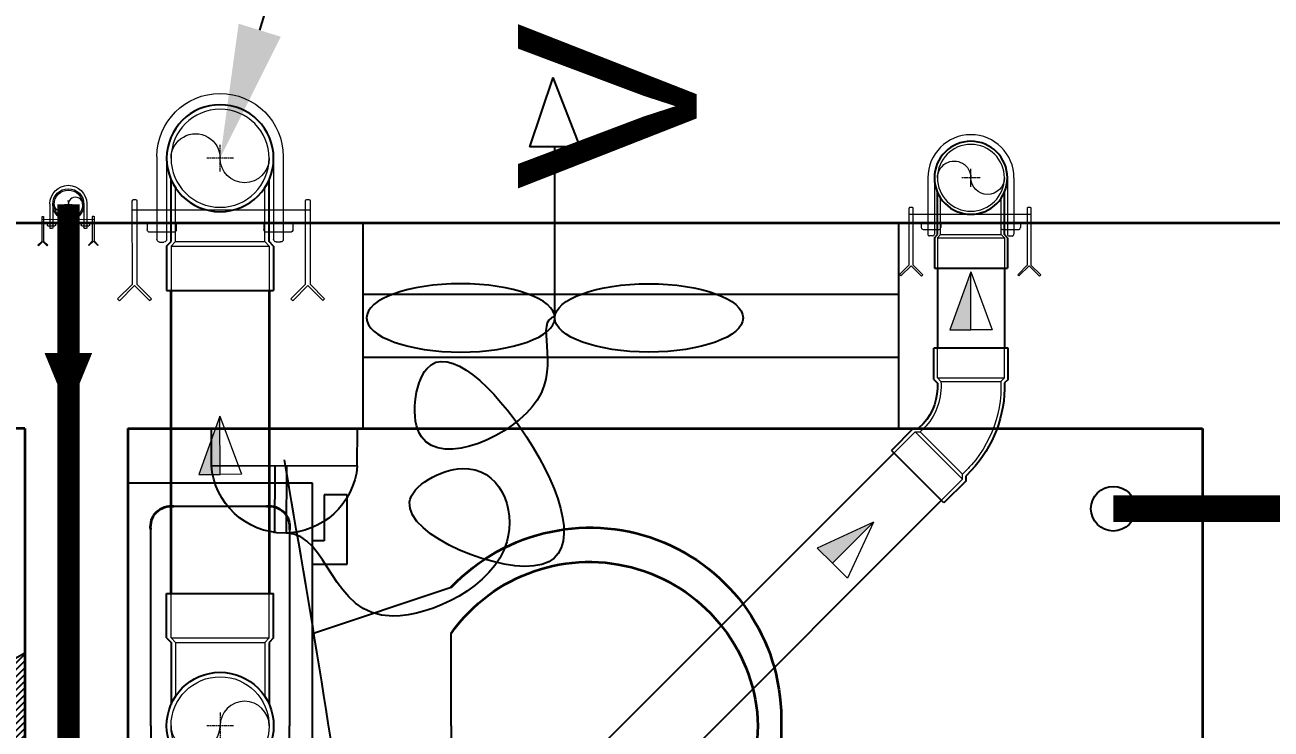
# Model space of a CAD drawing. Extents: x 3550807 to 4078732, y -628171 to -515859.
# Drawn here: x 3729905 to 3731299, y -591543 to -590754 of the extents above; entities that cross this region are included whole.
import ezdxf
from ezdxf import colors
from ezdxf.entities.mleader import LeaderData, LeaderLine
from ezdxf.math import Vec2, Vec3

# ---------------------------------------------------------------- set-up
doc = ezdxf.new("R2010")
doc.units = 0
doc.header["$LTSCALE"] = 6
doc.header["$MEASUREMENT"] = 0
doc.linetypes.add('CENTER2', pattern=[1.125, 0.75, -0.125, 0.125, -0.125])
doc.layers.get('0').update_dxf_attribs({"linetype": 'CONTINUOUS'})
for name, color, linetype in [('ELE-EXHAUST FAN', 10, 'CONTINUOUS'), ('ELE-TEL POINT', 4, 'CONTINUOUS'), ('JOINERY', 7, 'CONTINUOUS'), ('MEP_HVAC_DRAIN_PIPE', 7, 'CONTINUOUS'), ('MEP_HVAC_TEXT', 7, 'CONTINUOUS'), ('phe-text', 1, 'CONTINUOUS'), ('PL- WASTE PIPE', 6, 'CONTINUOUS'), ('PL-SOIL PIPE', 1, 'CONTINUOUS'), ('Window', 161, 'CONTINUOUS')]:
    doc.layers.add(name, color=color, linetype=linetype)
doc.layers.add('ELE-LIGHTING WIRING', color=7, linetype='CONTINUOUS', true_color=0x63d7b6)
for name, color, linetype, lineweight in [('PHE-SP', 1, 'CONTINUOUS', 0), ('PL-CLAMP', 211, 'CONTINUOUS', 13), ('PL-SOFT  WATER SUPPLY PIPE', 162, 'CONTINUOUS', 9), ('PL-WATER PIPE CLAMP', 6, 'CONTINUOUS', 9), ('PL-WATER PIPING', 1, 'CONTINUOUS', 9), ('WALL', 10, 'CONTINUOUS', 35)]:
    doc.layers.add(name, color=color, linetype=linetype, lineweight=lineweight)
doc.styles.add('ARIAL', font='arial.ttf')
doc.styles.get("Standard").update_dxf_attribs({"font": 'SIMPLEX'})

# ---------------------------------------------------------------- blocks, each defined once
blk = doc.blocks.new('rhej')
at = {"color": 8, "lineweight": 25}
for p, q in [((310.4349324293435, 279.3768700971268), (310.4348085150123, -263.7265781788155)), ((517.3314841538668, 279.3768228916451), (310.4349324293435, 279.3768700971268)), ((517.3314221967012, 7.825098753906786), (517.3314841538668, 279.3768228916451)), ((271.6415841020644, 266.4457795582712), (297.5036530680954, 266.445785459131)), ((271.6416018046439, 188.8595726615749), (271.6415841020644, 266.4457795582712)), ((297.5036530680954, 266.445785459131), (297.5036648698151, 214.7216475275345)), ((465.6071042940021, 253.5147893307731), (362.1588284317404, 253.5147657277994)), ((336.2967653665692, 227.6526908613741), (336.2968155220151, 7.825104654766619)), ((491.4692293163389, 7.825140058528632), (491.469179160893, 227.6527262656018)), ((297.5036648698151, 214.7216475275345), (310.4346993528306, 214.7216504779644)), ((310.4347052536905, 188.859581512399), (271.6416018046439, 188.8595726615749)), ((310.43472295627, 111.2733746152371), (155.2622973602265, 162.9974771426059)), ((155.2623327653855, 7.825063349679112), (155.2623091619462, 111.2733392114751)), ((155.2623327653855, 7.825063349679112), (155.2623563669622, -95.62321251258254)), ((336.2968656793237, -212.0024815527722), (336.2968155220151, 7.825104654766619)), ((491.4692293163389, 7.825140058528632), (491.4692794717848, -212.0024461485445)), ((517.3313602395356, -263.7266253838316), (517.3314221967012, 7.825098753906786)), ((310.4347701594234, -95.6231771078892), (155.2623681686819, -147.3473504437134)), ((310.4347878620028, -173.2093840050511), (271.6416844148189, -173.2093928558752)), ((271.6416844148189, -173.2093928558752), (271.6417021173984, -250.7955997525714)), ((297.5037592798471, -199.0714559205808), (310.4347937628627, -199.0714529706165)), ((297.5037710815668, -250.7955938517116), (297.5037592798471, -199.0714559205808)), ((271.6417021173984, -250.7955997525714), (297.5037710815668, -250.7955938517116)), ((465.6072164084762, -237.8645210149698), (362.1589405443519, -237.8645446174778)), ((310.4348085150123, -263.7265781788155), (517.3313602395356, -263.7266253838316))]:
    blk.add_line(p, q, dxfattribs=at)
at = {"color": 8, "extrusion": (0, 0, -1)}
for centre, major_axis, ratio, start_param, end_param in [((358.9260749742389, 230.8854546449147), (-16.16379353361566, -16.16379353361566), 0.9999999999947716, 0.6435009217413419, 2.49809131048703), ((468.8398680780083, 230.8854797231033), (16.16379353359187, -16.16379353359188), 0.9999999999824738, 3.78509357522296, 5.639683929383223), ((-3.572553396224976e-06, 15.65005585085601), (151.3573559173927, -151.3573559173928), 0.9999999999988257, 2.319631910710375, 4.738538732067624), ((0.8605287820100784, 2.298117690719664), (-133.6346114750442, -133.6346114750442), 0.9999999999995898, 0.8146628454789208, 3.312379633784075), ((0, 0), (-151.3573559175241, -151.357355917524), 0.9999999999989088, 4.686238771681138, 7.10514559364043), ((0.8605262599885464, 13.35193855222315), (-133.6346114750661, -133.634611475066), 0.9999999999990589, 4.541601543372351, 7.039318332189226), ((358.9261767622083, -215.2352350102738), (-16.1637935335631, -16.16379353356309), 0.999999999993544, -0.9272954400972422, 0.9272949490100437), ((468.8399698641151, -215.2352099320851), (16.16379353372204, -16.16379353372205), 0.9999999999849363, 5.355889901937027, 7.210480256161168)]:
    blk.add_ellipse(centre, major_axis=major_axis, ratio=ratio, start_param=start_param, end_param=end_param, dxfattribs=at)
blk = doc.blocks.new('A$C44D17E71')
at = {"layer": 'ELE-EXHAUST FAN', "color": 1}
for p, q in [((-13.29599733809255, 0.7159641550460947), (-9.753207352478512, 2.099846774310208)), ((-9.753207352478512, 2.099846774310208), (-9.753207352328673, -0.4807560357785405)), ((-13.29599733809255, 0.7159641550460947), (-9.753207352328673, -0.4807560357785405)), ((-0.9728406073775204, 0.8095453698751953), (-9.753207352478512, 0.8095453698751953)), ((6.624894357317842, -9.319243077637587), (4.708301747763088, -9.310921312920549)), ((4.708301747549129, -9.31092131185462), (4.708301747527756, -16.79750919255232)), ((6.592107783299824, -16.80575916425325), (6.624894357082511, -9.319243076573478)), ((6.608972073030898, -12.95495190956128), (10.06662593766994, -12.97009441677576)), ((6.606356718972009, -13.55214423543978), (10.06401058358968, -13.56728674265971)), ((6.592107783299824, -16.80575916425325), (4.708301747527756, -16.79743739952348))]:
    blk.add_line(p, q, dxfattribs=at)
blk.add_ellipse((-0.9728406073561473, 5.636987982185019), major_axis=(-4.194098581760904e-11, -4.827442612307142), ratio=0.3635497343302502, dxfattribs=at)
at = {"layer": 'ELE-EXHAUST FAN', "color": 1, "extrusion": (0, 0, -1)}
blk.add_ellipse((-0.9728406073561473, -4.017897242429171), major_axis=(-4.194039462639472e-11, 4.827442612307142), ratio=0.3635497343302502, dxfattribs=at)
blk.add_ellipse((6.311101380334847, -13.0611986838426), major_axis=(0.01644494446120371, 3.755053575657497), ratio=0.9999999968774386, start_param=0.07928288612717244, end_param=3.06230976746262, dxfattribs=at)
at = {"layer": 'ELE-EXHAUST FAN', "color": 1}
blk.add_open_spline([(-1.040462210238502, 0.8131301081702986), (-0.794110476796277, -0.2959092840810627), (3.443820170653225, 2.503108630342467), (7.593877717068608, -7.044175584480399), (-0.9620381850488684, -5.976623083626691), (5.220079382851281, 0.4063643747449532), (14.26886167446287, 3.094036723225145), (9.160937442755994, -9.394371721256903), (5.4319324894484, -2.528912989344462), (11.72688167262936, 0.02392873297139886), (16.82435437684603, -10.78942685045513), (10.13837529740211, -10.70616108024435), (10.06508547398614, -12.97008767044419)], degree=3, knots=[0, 0, 0, 0, 6.261698984633693, 12.35289337727386, 15.78723858549406, 21.85874170938161, 28.75275539672618, 35.67821749018282, 39.22549451667553, 45.35410703231142, 53.69387849876626, 67.42145290315356, 67.42145290315356, 67.42145290315356, 67.42145290315356], dxfattribs=at)
blk = doc.blocks.new('tel')
at = {"layer": 'ELE-TEL POINT', "ltscale": 30}
h = blk.add_hatch(dxfattribs=at)
h.set_pattern_fill('ANSI31', color=4, scale=19.02538721664727, angle=1.842772815317326e-14, style=0)
h.set_pattern_definition([(45.00000000000005, (-98.62586017362776, 0.1843474022112787), (-42.71321250200187, 42.71321250200188), [])])
h.paths.add_polyline_path([(-98.62586017362776, 0.1843474022112787), (839.5717295827928, 1653.867201885411), (1777.769319346301, -3.322933307241316)])
at = {"layer": 'ELE-TEL POINT', "color": 4, "ltscale": 30}
for p, q in [((-98.62586017362776, 0.1843474022112787), (839.5717295827928, 1653.867201885411)), ((839.5717295827928, 1653.867201885411), (1777.769319346301, -3.322933307241316)), ((1777.769319346301, -3.322933307241316), (-98.62586017362776, 0.1843474022112787))]:
    blk.add_line(p, q, dxfattribs=at)
at = {"layer": 'ELE-TEL POINT', "color": 4, "ltscale": 12}
for p, q in [((275.5649257548229, 1648.43990473828), (275.0968232608537, 1398.005072778664)), ((1403.554303520788, 1646.331513375854), (1403.086201033906, 1395.896681418231))]:
    blk.add_line(p, q, dxfattribs=at)
at = {"layer": 'ELE-TEL POINT', "color": 4, "linetype": 'Continuous', "ltscale": 12}
blk.add_line((275.5649257548229, 1648.43990473828), (1403.554303520788, 1646.331513375854), dxfattribs=at)
at = {"layer": 'ELE-TEL POINT', "color": 4, "ltscale": 30, "const_width": 95.12693608323836}
for points in [[(227.467425296497, 1362.73256123067, 1), (322.5943613797333, 1362.73256123067, 1)], [(1355.45680306955, 1360.624169870459, 1), (1450.583739152786, 1360.624169870459, 1)]]:
    blk.add_lwpolyline(points, format="xyb", close=True, dxfattribs=at)
blk = doc.blocks.new('clamp')
at = {"layer": 'PL-CLAMP'}
for p, q in [((156.2435930851665, 205.7829250434194), (161.1938547078047, 205.7829250434194)), ((163.1938547078338, 185.7010720262084), (163.1938547078338, 203.7829250434194)), ((105.410400617477, 198.4223073759828), (168.5933547500048, 198.4223073759828)), ((105.4194071475234, 191.061689693645), (168.5933547500048, 191.061689693645)), ((170.5933547500339, 196.4223073759828), (170.5933547500339, 193.0616897234473)), ((156.2439709785853, 183.7010720261939), (161.1938547078047, 183.7010720261939)), ((156.2451165500555, 116.7600894758258), (161.1953781727519, 116.7600894758258)), ((163.1953781727519, 96.67823645860028), (163.1953781727519, 114.7600894758258)), ((105.4395805779371, 109.3994718083892), (168.594878304359, 109.3994718083892)), ((170.594878304359, 107.3994718083892), (170.594878304359, 104.0388541409526)), ((105.410400617477, 102.0388344714198), (168.594878304359, 102.0388541260514)), ((156.2454944435325, 94.67823645861483), (161.1953781727519, 94.67823645861483))]:
    blk.add_line(p, q, dxfattribs=at)
for points in [[(138.4495001331173, 216.4782889524255, -0.4142135623730951), (139.4494830265551, 217.4783060887608), (203.0525380793722, 217.4783060887608), (214.0287283745938, 228.4483454910244), (215.442966125761, 227.0341561360489), (203.8813840006806, 215.477935905318), (215.3198989716411, 204.0455645558561), (213.9057096329861, 202.6313268032993), (203.0092255945979, 213.4783060589585), (139.4495514824896, 213.4783060589585, -0.4142135623730951), (138.449534316381, 214.4782889673266), (138.4495001331173, 216.4782889524255)], [(138.4495001319614, 84.33570991845465, -0.4142135623730951), (139.4494830253992, 85.33572705479003), (203.0525380782163, 85.33572705479003), (214.0287283734379, 96.3057664570536), (215.4429661246051, 94.89157710207816), (203.8813839995248, 83.33535687134726), (215.3198989704852, 71.90298552188533), (213.9057096318302, 70.48874776932853), (203.009225593442, 81.3357270249877), (139.4495514813337, 81.3357270249877, -0.4142135623730951), (138.4495343152252, 82.33570993335582), (138.4495001319614, 84.33570991845465)]]:
    blk.add_lwpolyline(points, format="xyb", dxfattribs=at)
for points in [[(146.2457227590952, 81.33584335835315), (146.2433929625716, 217.4784224072251)], [(156.2457227888975, 81.3360144832883), (156.2433929327693, 217.4785935470615)]]:
    blk.add_lwpolyline(points, dxfattribs=at)
for centre, radius, start, end in [((161.1938547078047, 203.7829250434194), 2, 0, 90), ((105.410400617477, 150.2305709013496), 48.19173645431874, 90, 270), ((168.5933547500048, 196.4223073759828), 2, 0, 90), ((168.5933547500048, 193.0616897234473), 2, 270, 0), ((161.1938547078047, 185.7010720262084), 2, 270, 0), ((161.1953781727519, 114.7600894758258), 2, 0, 90), ((168.594878304359, 107.3994718083892), 2, 0, 90), ((161.1953781727519, 96.67823645860028), 2, 270, 0), ((168.594878304359, 104.0388541409526), 2, 270, 0)]:
    blk.add_arc(centre, radius, start, end, dxfattribs=at)
blk = doc.blocks.new('RISER UP 100')
at = {"color": 0, "linetype": 'Continuous'}
for p, q in [((-98.49999999981087, 60.00000000035834), (-148.4999999998108, 60.00000000054024)), ((-148.5000000002183, -59.99999999945976), (-148.4999999998108, 60.00000000054024)), ((-98.49999999976716, 60.00000000035834), (-93.49999999977443, 55.00000000034014)), ((-93.49999999983265, 55.00000000036925), (-23.97915761637705, 55.00000000011461)), ((-98.50000000020373, -59.99999999964166), (-93.50000000016735, -54.99999999965986)), ((-93.50000000022557, -54.99999999968895), (-23.97915761678451, -54.99999999994178)), ((-98.50000000020373, -59.99999999964166), (-148.5000000002183, -59.99999999945976))]:
    blk.add_line(p, q, dxfattribs=at)
at = {"color": 8, "linetype": 'Continuous', "lineweight": 0, "ltscale": 0.005}
for p, q in [((-98.49999999983265, 55.00000000035834), (-148.4999999998035, 55.00000000054024)), ((-98.50000000016735, -54.99999999964166), (-98.49999999981813, 55.00000000035834)), ((-98.49999999978901, 55.00000000035834), (-93.4999999998472, 50.00000000036925)), ((-93.5000000001528, -49.99999999965986), (-93.4999999998472, 50.00000000036925)), ((-93.4999999998472, 50.00000000036925), (-33.16624790341303, 50.00000000014916)), ((-98.50000000018193, -54.99999999964166), (-148.5000000001819, -54.99999999945976)), ((-98.50000000018193, -54.99999999964166), (-93.5000000001528, -49.99999999965986)), ((-93.50000000021099, -49.99999999968895), (-33.16624790377682, -49.99999999990814))]:
    blk.add_line(p, q, dxfattribs=at)
at = {"color": 8, "linetype": 'CENTER2', "lineweight": 0}
for p, q in [((0, 15), (0, -15)), ((-15, 0), (15, 0))]:
    blk.add_line(p, q, dxfattribs=at)
at = {"color": 0, "linetype": 'Continuous'}
blk.add_circle((-8.73115e-11, 0), 60, dxfattribs=at)
at = {"color": 8, "linetype": 'Continuous', "lineweight": 0, "ltscale": 0.005}
blk.add_circle((0, 0), 55.00000000005822, dxfattribs=at)
at = {"color": 8, "linetype": 'Continuous', "lineweight": 0}
for centre, start, end in [((2.18279e-11, 27.50000000002911), 89.99999999958314, 269.9999999991661), ((-1.891749e-10, -27.50000000002911), 269.9999999991661, 89.99999999958314)]:
    blk.add_arc(centre, 27.5000000000291, start, end, dxfattribs=at)
blk = doc.blocks.new('A$C0B1B3CFA')
at = {"layer": 'PHE-SP'}
h = blk.add_hatch(color=7, dxfattribs=at)
h.dxf.hatch_style = 1
h.paths.add_polyline_path([(-0.0494668798380715, 0.0226015183831585), (-0.0494668798380715, 0), (0.0123667199595179, 0)])
at = {"layer": 'PHE-SP', "color": 7}
for points in [[(-0.0494668798380715, 0), (0.0123667199595179, 0), (-0.0494668798380715, 0.0226015183831585), (-0.0494668798380715, 0)], [(-0.0494668798380715, 0), (0.0123667199595179, 0), (-0.0494668798380715, -0.0226015183831585), (-0.0494668798380715, 0)]]:
    blk.add_lwpolyline(points, dxfattribs=at)
blk = doc.blocks.new('Z$W@#3BD47561')
at = {"layer": 'PHE-SP', "xscale": 49.00933755098914, "yscale": 49.00933755098914, "zscale": 49.00933755098914, "rotation": 270}
blk.add_blockref('A$C0B1B3CFA', (0, 0), dxfattribs=at)
blk = doc.blocks.new('Z$W@#4AA511D8')
at = {"layer": 'phe-text', "linetype": 'ByBlock', "lineweight": -2, "ltscale": 0.5, "xscale": 0.0244727334018079, "yscale": 0.0244727334018079, "zscale": 0.0244727334018079, "rotation": 270}
blk.add_blockref('Z$W@#3BD47561', (0.0148325505764859, 0), dxfattribs=at)
blk = doc.blocks.new('100 ELBOW')
at = {"color": 0, "linetype": 'Continuous'}
for p, q in [((72.20195579302526, 60.89285714305515), (66.55310312058282, 55.24400447058178)), ((72.20195579302526, 60.89285714305515), (123.7016141955292, 60.89285714315782)), ((123.7016141955292, 60.89285714315782), (123.7016141957698, -60.89285714266598)), ((-77.3469007565509, 0.5118417450248673), (-85.85548284644028, -7.996740344913633)), ((-94.11224476787173, -7.996740344930003), (-130.5622163833468, -44.44671196059696)), ((-94.11224476787173, -7.996740344930003), (-85.85548284644028, -7.996740344913633)), ((-130.5622163833468, -44.44671196059696), (-44.44671195991396, -130.5622163835787)), ((72.20195579341816, -60.89285714276775), (66.36354344811843, -55.05444479749622)), ((72.20195579341816, -60.89285714276775), (123.7016141957698, -60.89285714266598)), ((-0.4034520905552199, -78.18519802140327), (-7.996740344460704, -85.77848627534877)), ((-7.996740344438872, -94.11224476791176), (-44.44671195991396, -130.5622163835787)), ((-7.996740344438872, -94.11224476791176), (-7.996740344460704, -85.77848627534877))]:
    blk.add_line(p, q, dxfattribs=at)
at = {"color": 8, "linetype": 'Continuous', "lineweight": 0, "ltscale": 0.005}
for p, q in [((68.75000000021828, -49.13551471746722), (68.7499999999054, 49.10714285732321)), ((74.64285714274592, 55.00000000019736), (68.90941947101965, 49.26656232843924)), ((74.64285714310246, -54.99999999990087), (74.64285714274592, 55.00000000019736)), ((74.64285714274592, 55.00000000019736), (123.7016141955408, 55.00000000029549)), ((-91.67134341815105, -13.88959748778779), (-126.3953371370517, -48.6135912068703)), ((-91.67134341815105, -13.88959748778779), (-13.88959748730849, -91.67134341822292)), ((-91.67134341815105, -13.88959748778779), (-83.33758492558991, -13.88959748777142)), ((-83.3576468604806, -13.86953555287528), (-13.88959748733759, -83.33758492565994)), ((74.64285714310246, -54.99999999990087), (68.91841655111057, -49.27555940794263)), ((74.64285714310246, -54.99999999990087), (123.7016141957582, -54.99999999980364)), ((-4.450881254597334, -73.8988686928733), (-13.88959748733759, -83.33758492565994)), ((-13.88959748730849, -91.67134341822292), (-48.61359120620909, -126.3953371373054)), ((-13.88959748730849, -91.67134341822292), (-13.88959748733759, -83.33758492565994))]:
    blk.add_line(p, q, dxfattribs=at)
at = {"color": 8, "linetype": 'Continuous', "ltscale": 0.005}
blk.add_line((-72.30290350667202, -2.777919497664694), (-73.2578966919973, -3.732912682990899), dxfattribs=at)
at = {"color": 8, "linetype": 'Continuous', "lineweight": 0, "ltscale": 0.005}
for centre, radius, start, end in [((61.53893721500208, -148.1392305552408), 197.5433397327614, 87.86175748807987, 137.1799984277659), ((60.93983303497954, -147.121771400527), 98.17096819445032, 85.33829684311314, 131.7660126684911)]:
    blk.add_arc(centre, radius, start, end, dxfattribs=at)
at = {"color": 0, "linetype": 'Continuous'}
for centre, radius, start, end in [((61.57294092707889, -148.1969790893035), 203.5019307214106, 88.59769996659846, 133.0507825924265), ((60.93983303497954, -147.121771400527), 92.2781110515842, 86.66432149599329, 131.6643214958238)]:
    blk.add_arc(centre, radius, start, end, dxfattribs=at)
blk = doc.blocks.new('WATER PIPE CLAMP')
at = {"layer": 'PL-CLAMP'}
for p, q in [((-61.42363702543662, 87.203300018562), (-62.53149715260952, 86.09451075736433)), ((-62.53149715260952, 86.09451075736433), (-54.02695144325844, 77.55860233027488)), ((-52.46013191560633, 78.24279998312704), (-61.42363702543662, 87.203300018562)), ((-54.02695144325844, 77.55860233027488), (-54.00521956078592, 27.74663718196098)), ((-43.40742998669157, 87.30760832811939), (-52.46013191560633, 78.24279998312704)), ((-50.89215058725676, 77.59391414618585), (-42.29864071271732, 86.19974820199423)), ((-50.87040387224988, 27.7479511849815), (-50.89215058725676, 77.59391414618585)), ((-42.29864071271732, 86.19974820199423), (-43.40742998669157, 87.30760832811939)), ((42.13701889981166, 87.24848129262682), (41.02915877263877, 86.13969203148736)), ((41.02915877263877, 86.13969203148736), (49.53370448198984, 77.6037836043397)), ((51.10052400970017, 78.28798125730827), (42.13701889981166, 87.24848129262682)), ((49.53370448198984, 77.6037836043397), (49.55543636449147, 27.79181845602579)), ((60.15322593858582, 87.35278960224241), (51.10052400970017, 78.28798125730827)), ((52.66850533804973, 77.63909542025067), (61.26201521253097, 86.24492947617546)), ((52.69025205305661, 27.79313245910453), (52.66850533804973, 77.63909542025067)), ((61.26201521253097, 86.24492947617546), (60.15322593858582, 87.35278960224241)), ((-33.58960984708392, 52.16426313994452), (-36.223339054588, 52.16311410081107)), ((36.17793502708082, 52.19350719428621), (33.54420583127649, 52.19235815526918)), ((-54.01073710885248, 40.90986241446808), (52.68473527816241, 40.95458542252891)), ((-54.00745208957233, 33.0728232281399), (52.68802028574282, 33.11754628294148)), ((-53.22118712621159, 26.96326172561385), (-51.65377930528484, 26.96391876210691)), ((-43.55438549470273, 40.91424533922691), (-43.55607792458613, 44.79348857409786)), ((-41.98935392982094, 46.36158022109885), (-27.81853501210571, 46.36776264267974)), ((-37.76847486649058, 1.077100204420276), (-37.79006306102383, 50.59502245381009)), ((-31.9999245791405, 1.102485351613723), (-32.02151820008294, 50.59753914515022)), ((-26.24875080600032, 40.93598598096287), (-26.25044336510473, 44.81552537239622)), ((26.21315937946201, 40.9579761881032), (26.21146694957861, 44.83721942297416)), ((27.77819094437291, 46.39082434552256), (41.94900986205903, 46.39700676721986)), ((31.9990818107326, 1.114596733823419), (31.97748181317002, 50.62426650820998)), ((37.76762975112069, 1.110054972348735), (37.74602667411091, 50.62678319949191)), ((43.51879406816442, 40.95074338099221), (43.51710150906001, 44.83028277236735)), ((50.3394687990949, 27.00844299967866), (51.90687661999254, 27.00910003622994))]:
    blk.add_line(p, q, dxfattribs=at)
for centre, radius, start, end in [((-36.22265522845555, 50.59570627997164), 1.56740797006026, 90.02499690782554, 180.0249969089031), ((-33.58892602098058, 50.59685531898867), 1.56740797006026, 0.0249969089030943, 90.02499690676166), ((33.54488965740893, 50.62495033431333), 1.56740797006026, 90.02499690782554, 180.0249969067743), ((36.17861885321327, 50.62609937338857), 1.56740797006026, 0.02499690677435697, 90.02499690782554), ((-53.22151561529608, 27.74696567107458), 0.7837040143289429, 180.0240154956851, 270.0240154935605), ((-51.6541078001901, 27.74762269004714), 0.783703996811694, 270.0240159196474, 0.02401592176918838), ((-41.98867010368849, 44.79417240020121), 1.56740797006026, 90.02499690782554, 180.0249969067743), ((-27.81785118600237, 44.81484154629288), 1.56740797006026, 0.02499690677435697, 90.02499690676166), ((27.77887477047625, 44.82341652462492), 1.56740797006026, 90.02499690676166, 180.0249969067743), ((41.94969368816237, 44.82959894626401), 1.56740797006026, 0.02499690677435697, 90.02499690676166), ((50.3391403099813, 27.79214694513939), 0.7837040143289429, 180.0240154956851, 270.0240154956882), ((51.90654812505818, 27.79280396422837), 0.783703996811694, 270.0240159217751, 0.02401591750474252), ((-0.0004225751908961684, 1.093577588384505), 37.76805590477138, 180.0249969071972, 0.02499690719718837)]:
    blk.add_arc(centre, radius, start, end, dxfattribs=at)
blk = doc.blocks.new('1234WE12')
at = {"layer": 'PL-SOFT  WATER SUPPLY PIPE', "color": 8, "linetype": 'CENTER2', "lineweight": 0}
for p, q in [((4.363600330427289, 0.02984980307519436), (-4.3636469617486, 0.008779353927820921)), ((-0.01055854186415672, 4.382938224356622), (0.01051190868020058, -4.344309067353606))]:
    blk.add_line(p, q, dxfattribs=at)
at = {"layer": 'PL-SOFT  WATER SUPPLY PIPE', "color": 3, "linetype": 'Continuous'}
blk.add_circle((-2.331659197807312e-05, 0.01931457873433828), 17.45454545453417, dxfattribs=at)
at = {"layer": 'PL-SOFT  WATER SUPPLY PIPE', "color": 8, "linetype": 'Continuous', "lineweight": 0, "ltscale": 0.005}
blk.add_circle((-2.331659197807312e-05, 0.01931457873433828), 16.0000000000066, dxfattribs=at)
at = {"layer": 'PL-SOFT  WATER SUPPLY PIPE', "color": 8, "linetype": 'Continuous', "lineweight": 0}
for centre, start, end in [((-8, 0), 180.138330611633, 0.1383306149685398), ((7.999953368678689, 0.03862915700301528), 0.1383306149685398, 180.138330611633)]:
    blk.add_arc(centre, 8.000000000003295, start, end, dxfattribs=at)

msp = doc.modelspace()

# ---------------------------------------------------------------- linework, layer by layer
at = {"layer": 'ELE-LIGHTING WIRING', "linetype": 'ByBlock'}
msp.add_spline([(3730216.461358431, -592946.3200928704), (3730301.105471995, -592234.34434804), (3730194.887603882, -591241.2950696959)], degree=3, dxfattribs=at)
at = {"layer": 'MEP_HVAC_DRAIN_PIPE', "linetype": 'ByBlock', "const_width": 30}
msp.add_lwpolyline([(3734782.89693519, -591295.9453238582), (3731122.552099845, -591295.9453238582)], dxfattribs=at)
at = {"layer": 'MEP_HVAC_TEXT', "linetype": 'ByBlock'}
msp.add_circle((3731122.552099845, -591295.9453238582), 25, dxfattribs=at)
at = {"layer": 'PL- WASTE PIPE', "linetype": 'ByBlock', "ltscale": 5}
for p, q in [((3730925.774734118, -591026.5950427359), (3730925.774734118, -591116.2044257026)), ((3731000.774734118, -591026.5950427359), (3731000.774734118, -591116.2044257027)), ((3730174.683349375, -591936.04447407), (3730877.035757809, -591233.6920656352)), ((3730227.716357964, -591989.0774826589), (3730930.068766449, -591286.7250741735))]:
    msp.add_line(p, q, dxfattribs=at)
at = {"layer": 'PL-SOFT  WATER SUPPLY PIPE', "color": 3, "const_width": 25}
msp.add_lwpolyline([(3729953.141447694, -590955.2503533212), (3729953.141447694, -592499.258861818)], dxfattribs=at)
at = {"layer": 'PL-WATER PIPING', "color": 61, "true_color": 0xd8e58c}
msp.add_lwpolyline([(3729953.141447694, -591121.7990534314, 53.25524689926687, 0, 0), (3729953.141447694, -591186.6101300836, 0, 0, 0)], format="xyseb", dxfattribs=at)
at = {"layer": 'WALL', "color": 8, "linetype": 'ByBlock'}
for p, q in [((3732997.39693519, -590976.3203238578), (3727452.39693519, -590976.3203238578)), ((3729904.552099847, -591206.3203238578), (3727452.39693519, -591206.3203238578)), ((3729904.552099847, -591206.3203238578), (3729904.552099847, -593533.8203242923)), ((3730019.552099846, -591206.3200928693), (3730019.552099846, -592706.3200928693)), ((3731222.552099846, -591206.3200928693), (3731222.552099846, -592706.3200928693))]:
    msp.add_line(p, q, dxfattribs=at)
at = {"layer": 'WALL', "linetype": 'ByBlock'}
for p, q in [((3730068.109502004, -591390.797381892), (3730068.109580211, -591051.857103692)), ((3730178.109502004, -591390.797381892), (3730178.109580211, -591051.8571036917))]:
    msp.add_line(p, q, dxfattribs=at)
at = {"layer": 'WALL', "color": 8, "lineweight": 0}
msp.add_line((3731222.552099846, -591206.3203238578), (3730019.552099846, -591206.3203238578), dxfattribs=at)
at = {"layer": 'WALL', "color": 8, "linetype": 'ByBlock'}
msp.add_lwpolyline([(3730019.552099846, -591206.3203238578), (3731222.552099846, -591206.3203238578)], dxfattribs=at)
at = {"layer": 'Window', "color": 8, "linetype": 'Continuous'}
for points in [[(3730882.694308961, -591206.3203238578), (3730882.694308961, -590976.3203238578), (3730282.694308961, -590976.3203238578), (3730282.694308961, -591206.3203238578)], [(3730882.694308961, -591126.3203238578), (3730882.694308961, -591056.3203238578), (3730282.694308961, -591056.3203238578), (3730282.694308961, -591126.3203238578)]]:
    msp.add_lwpolyline(points, close=True, dxfattribs=at)

# ---------------------------------------------------------------- block references
at = {"layer": 'ELE-EXHAUST FAN', "xscale": 21.82094173196808, "yscale": 21.82094173196808, "zscale": 21.82094173196808, "rotation": 270}
msp.add_blockref('A$C44D17E71', (3730479.895259311, -591103.5808942111), dxfattribs=at)
at = {"layer": 'ELE-TEL POINT', "color": 0, "ltscale": 30, "xscale": -0.08874706337416964, "yscale": 0.0887470633741702, "zscale": 0.0887470633741702, "rotation": 89.89290517887957}
msp.add_blockref('tel', (3729904.552099932, -591466.396988496), dxfattribs=at)
at = {"layer": 'PL- WASTE PIPE', "linetype": 'ByBlock', "ltscale": 5, "rotation": 269.9999999999997}
for name, p, xscale, yscale, zscale in [('RISER UP 100', (3730963.200394936, -590925.545758524), -0.6804665603485837, 0.6804665603485837, 0.6804665595408722), ('100 ELBOW', (3730963.214396848, -591200.5464352997), -0.6818181811568929, 0.6818181824598778, 0.6818181817632315)]:
    msp.add_blockref(name, p, dxfattribs=dict(at, xscale=xscale, yscale=yscale, zscale=zscale))
at = {"layer": 'PL-CLAMP', "linetype": 'ByBlock'}
for p, xscale, yscale, zscale, rotation in [((3730343.217906606, -590747.1171981025), -1.466554736686121, 1.46655473668612, 1.466554735929871, 90.02499690717069), ((3730813.027020168, -590820.042941187), 0.9999250758013826, 0.9999250758013826, 0.9999250752857497, 269.9750030928284)]:
    msp.add_blockref('clamp', p, dxfattribs=dict(at, xscale=xscale, yscale=yscale, zscale=zscale, rotation=rotation))
at = {"layer": 'PL-SOFT  WATER SUPPLY PIPE', "color": 2, "ltscale": 500, "rotation": 180}
msp.add_blockref('1234WE12', (3729953.141447694, -590955.2503533212), dxfattribs=at)
at = {"layer": 'PL-SOIL PIPE', "color": 1, "linetype": 'Continuous'}
for name, p, xscale, yscale, zscale, rotation in [('RISER UP 100', (3730123.000549412, -590903.6514868479), -0.9980176218446795, 0.9980176218446792, 0.998017621844679, 269.9999999999571), ('Z$W@#4AA511D8', (3730963.066851914, -591030.6857493959), 876.8658294741393, 876.8658294741393, 876.8658294741393, 270.1299954999209), ('Z$W@#4AA511D8', (3730122.848364271, -591192.4721446849), 876.8658294741394, 876.8658294741394, 876.8658294741394, 270.129995499921), ('Z$W@#4AA511D8', (3730854.053722934, -591310.9625263558), 876.8658294741394, 876.8658294741394, 876.8658294741394, 225.1299954999209), ('RISER UP 100', (3730123.000471205, -591539.0029987361), 0.9980176218446795, 0.9980176218446795, 0.9980176218446795, 270)]:
    msp.add_blockref(name, p, dxfattribs=dict(at, xscale=xscale, yscale=yscale, zscale=zscale, rotation=rotation))
at = {"layer": 'PL-WATER PIPE CLAMP', "ltscale": 5, "xscale": -0.5454630040780015, "yscale": 0.5454630040780015, "zscale": 0.5454630040780017, "rotation": 180.1633275206256}
msp.add_blockref('WATER PIPE CLAMP', (3729953.138251104, -590953.9505346047), dxfattribs=at)
at = {"layer": 'WALL', "color": 8, "linetype": 'ByBlock', "rotation": 180}
msp.add_blockref('rhej', (3730536.883522042, -591531.1778763792), dxfattribs=at)

# ---------------------------------------------------------------- texts
at = {"layer": 'JOINERY', "color": 8, "style": 'ARIAL', "width": 0.9999999966184663}
msp.add_text('V5', height=200, rotation=90, dxfattribs=at).set_placement((3730656.472059625, -590938.6789566743))

# ---------------------------------------------------------------- leaders
at = {"layer": 'PL-SOIL PIPE', "color": 1, "linetype": 'Continuous'}
ml = msp.add_multileader_mtext('Standard', dxfattribs=at)
ml.set_content('', color=1)
ml.set_leader_properties()
ml.build(insert=Vec2(0, 0))
ml.multileader.update_dxf_attribs({"text_right_attachment_type": 6, "dogleg_length": 418.4005643366836, "arrow_head_size": 150})
ctx = ml.context
ctx.base_point, ctx.arrow_head_size, ctx.plane_origin, ctx.plane_x_axis, ctx.plane_y_axis = Vec3(3730682.305179248, -590458.6157897584), 150, Vec3(3730262.264614911, -590460.6157897584), Vec3(-1, -2.449293598294706e-16), Vec3(-2.449293598294706e-16, 1)
ctx.right_attachment, ctx.text_align_type = 6, 2
notes = []
notes.append((ctx, [(0, (1, 1, 0), (3730259.904614911, -590460.6157897584), (1, 2.449293598294708e-16), 418.4005643366835, [(0, [(3730123.000549412, -590903.6514868479)], 0, [])])]))
ctx.mtext.insert, ctx.mtext.text_direction, ctx.mtext.rotation, ctx.mtext.width, ctx.mtext.alignment = Vec3(3730680.305179248, -590456.6157897584), Vec3(1, 2.449293598294706e-16), 2.449293598294706e-16, 248.4909477210604, 3
for ctx, leaders in notes:
    for number, flags, end, landing, length, lines in leaders:
        leader = LeaderData()
        leader.index, (leader.has_last_leader_line, leader.has_dogleg_vector, leader.attachment_direction) = number, flags
        leader.last_leader_point, leader.dogleg_vector, leader.dogleg_length = Vec3(end), Vec3(landing), length
        for number, points, colour, breaks in lines:
            line = LeaderLine()
            line.index, line.vertices, line.color, line.breaks = number, Vec3.list(points), colors.encode_raw_color(colour), breaks
            leader.lines.append(line)
        ctx.leaders.append(leader)

doc.saveas('drawing.dxf')
